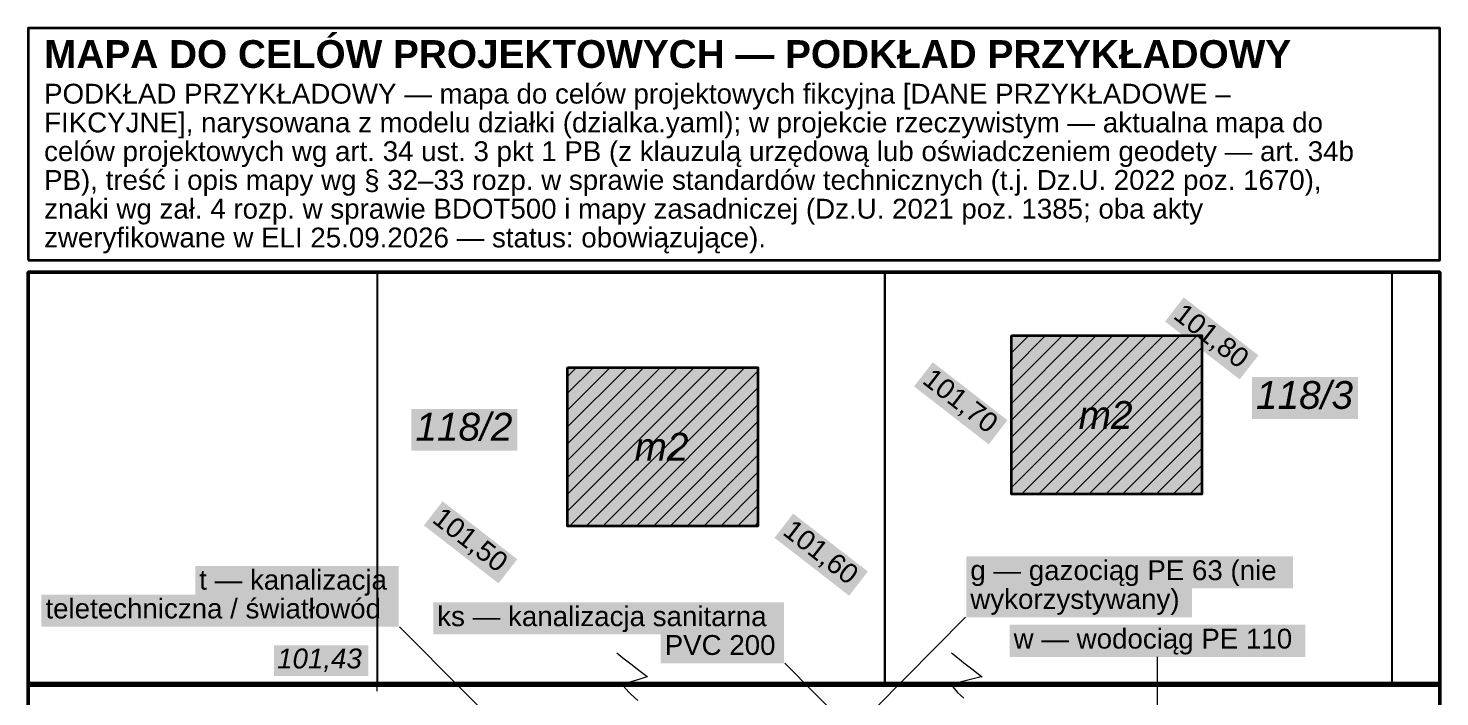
# Model space of a CAD drawing. Header units: metres. Extents: x -32 to 145, y -25 to 102.
# Drawn here: x -32 to 57, y 59.2 to 101.4 of the extents above; entities that cross this region are included whole.
import ezdxf

# ---------------------------------------------------------------- set-up
doc = ezdxf.new("R2010")
doc.units = ezdxf.units.M
for name, color, linetype, lineweight in [('A-MASKA', 7, 'Continuous', 18), ('Z-MAPA-RAMKA', 7, 'Continuous', 35), ('Z-SIECI-IST', 5, 'Continuous', 25), ('Z-TLO', 7, 'Continuous', 18)]:
    doc.layers.add(name, color=color, linetype=linetype, lineweight=lineweight)
for name, color, linetype, lineweight, true_color in [('Z-DROGA', 8, 'Continuous', 35, 0x404040), ('Z-MAPA', 8, 'Continuous', 18, 0x5a5a5a), ('Z-MAPA-OPISY', 8, 'Continuous', 25, 0x5a5a5a), ('Z-RZEDNE', 32, 'Continuous', 18, 0x6b4423)]:
    doc.layers.add(name, color=color, linetype=linetype, lineweight=lineweight, true_color=true_color)
doc.styles.add('PL_ARIAL', font='arial.ttf')
doc.styles.add('PL_ARIAL_B', font='arialbd.ttf')
doc.styles.add('PL_ARIAL_I', font='ariali.ttf')

msp = doc.modelspace()

# ---------------------------------------------------------------- hatches: boundary and pattern name
at = {"layer": 'A-MASKA', "true_color": 0xffffff}
for points in [[(39.679, 82.89), (44.386, 79.239), (45.566, 80.76), (40.859, 84.411)], [(23.853, 78.798), (28.56, 75.148), (29.74, 76.669), (25.033, 80.32)], [(45.162, 76.75), (51.838, 76.75), (51.838, 79.385), (45.162, 79.385)], [(33.933, 75.44), (38.067, 75.44), (38.067, 78.175), (33.933, 78.175)], [(-7.838, 74.75), (-1.162, 74.75), (-1.162, 77.385), (-7.838, 77.385)], [(5.933, 73.44), (10.067, 73.44), (10.067, 76.175), (5.933, 76.175)], [(-7.053, 70.036), (-2.346, 66.385), (-1.166, 67.906), (-5.873, 71.557)], [(15.052, 69.258), (19.759, 65.607), (20.939, 67.128), (16.232, 70.779)], [(27.15, 66.062), (47.748, 66.062), (47.748, 68.088), (27.15, 68.088)], [(-21.47, 65.462), (-8.65, 65.462), (-8.65, 67.487), (-21.47, 67.487)], [(27.15, 64.25), (41.38, 64.25), (41.38, 66.275), (27.15, 66.275)], [(-31.166, 63.65), (-8.65, 63.65), (-8.65, 65.675), (-31.166, 65.675)], [(-6.461, 63.163), (15.65, 63.163), (15.65, 65.188), (-6.461, 65.188)], [(7.878, 61.35), (15.65, 61.35), (15.65, 63.375), (7.878, 63.375)], [(29.878, 61.75), (48.522, 61.75), (48.522, 63.775), (29.878, 63.775)], [(-16.507, 60.55), (-10.55, 60.55), (-10.55, 62.475), (-16.507, 62.475)]]:
    msp.add_hatch(color=7, dxfattribs=at).paths.add_polyline_path(points)
at = {"layer": 'Z-TLO', "true_color": 0xffffff}
for points in [[(30, 82), (42, 82), (42, 72), (30, 72)], [(2, 80), (14, 80), (14, 70), (2, 70)]]:
    msp.add_hatch(color=7, dxfattribs=at).paths.add_polyline_path(points)

# ---------------------------------------------------------------- linework, layer by layer
at = {"layer": 'Z-DROGA', "linetype": 'Continuous', "lineweight": 70, "ltscale": 0.5, "true_color": 0x303030, "flags": 128}
msp.add_lwpolyline([(57, 60), (-32, 60)], dxfattribs=at)
at = {"layer": 'Z-MAPA', "linetype": 'Continuous', "lineweight": 25, "ltscale": 0.5, "flags": 128}
for points in [[(-10, 60), (22, 60), (22, 86)], [(-10, 86), (-10, 60)], [(22, 60), (54, 60), (54, 86)], [(22, 86), (22, 60)]]:
    msp.add_lwpolyline(points, dxfattribs=at)
at = {"layer": 'Z-MAPA', "lineweight": 13, "ltscale": 0.5, "true_color": 0x8a8a8a}
for points in [[(30, 72.426), (39.574, 82)], [(30, 73.487), (38.513, 82)], [(30, 74.548), (37.452, 82)], [(30, 75.608), (36.392, 82)], [(30, 76.669), (35.331, 82)], [(30, 77.73), (34.27, 82)], [(30, 78.79), (33.21, 82)], [(30, 79.851), (32.149, 82)], [(30, 80.912), (31.088, 82)], [(30, 81.972), (30.028, 82)], [(30.634, 72), (40.634, 82)], [(31.695, 72), (41.695, 82)], [(32.756, 72), (42, 81.244)], [(33.816, 72), (42, 80.184)], [(2, 70.943), (11.057, 80)], [(2, 72.004), (9.996, 80)], [(2, 73.064), (8.936, 80)], [(2, 74.125), (7.875, 80)], [(2, 75.186), (6.814, 80)], [(2, 76.246), (5.754, 80)], [(2, 77.307), (4.693, 80)], [(2, 78.368), (3.632, 80)], [(2, 79.428), (2.572, 80)], [(2.118, 70), (12.118, 80)], [(3.178, 70), (13.178, 80)], [(4.239, 70), (14, 79.761)], [(5.3, 70), (14, 78.7)], [(34.877, 72), (42, 79.123)], [(6.36, 70), (14, 77.64)], [(35.938, 72), (42, 78.062)], [(7.421, 70), (14, 76.579)], [(36.998, 72), (42, 77.002)], [(38.059, 72), (42, 75.941)], [(8.482, 70), (14, 75.518)], [(39.12, 72), (42, 74.88)], [(9.542, 70), (14, 74.458)], [(10.603, 70), (14, 73.397)], [(40.18, 72), (42, 73.82)], [(11.664, 70), (14, 72.336)], [(41.241, 72), (42, 72.759)], [(12.724, 70), (14, 71.276)], [(13.785, 70), (14, 70.215)]]:
    msp.add_lwpolyline(points, dxfattribs=at)
at = {"layer": 'Z-MAPA', "linetype": 'Continuous', "lineweight": 35, "ltscale": 0.5, "true_color": 0x3a3a3a, "flags": 128}
for points in [[(30, 82), (42, 82), (42, 72), (30, 72)], [(2, 80), (14, 80), (14, 70), (2, 70)]]:
    msp.add_lwpolyline(points, close=True, dxfattribs=at)
at = {"layer": 'Z-MAPA-RAMKA', "linetype": 'Continuous', "lineweight": 35, "ltscale": 0.5, "flags": 128}
msp.add_lwpolyline([(-32, 86.75), (57, 86.75), (57, 101.375), (-32, 101.375)], close=True, dxfattribs=at)
at = {"layer": 'Z-MAPA-RAMKA', "linetype": 'Continuous', "lineweight": 50, "ltscale": 0.5, "flags": 128}
msp.add_lwpolyline([(-32, -25), (57, -25), (57, 86), (-32, 86)], close=True, dxfattribs=at)
at = {"layer": 'Z-RZEDNE', "linetype": 'Continuous', "lineweight": 18, "ltscale": 0.5, "true_color": 0xa07850, "flags": 128}
for points in [[(5.103, 62), (5.5, 61.692), (5.748, 61.5), (6, 61.304), (6.392, 61), (6.5, 60.916), (7, 60.529), (7.037, 60.5), (7, 60.488), (6.5, 60.327), (6, 60.169), (5.5, 60.015), (5.452, 60), (5.5, 59.947), (5.883, 59.5), (6, 59.397), (6.435, 59)], [(26.205, 62), (26.5, 61.771), (26.849, 61.5), (27, 61.383), (27.494, 61), (27.5, 60.995), (28, 60.607), (28.138, 60.5), (28, 60.466), (27.5, 60.342), (27, 60.216), (26.5, 60.087), (26.168, 60), (26.5, 59.608), (26.594, 59.5), (27, 59.159)]]:
    msp.add_lwpolyline(points, dxfattribs=at)
at = {"layer": 'Z-RZEDNE', "lineweight": 18, "ltscale": 0.5, "true_color": 0x6b4423}
for points in [[(-10.4, 60), (-9.6, 60)], [(-10, 59.6), (-10, 60.4)]]:
    msp.add_lwpolyline(points, dxfattribs=at)
at = {"layer": 'Z-SIECI-IST', "lineweight": 18, "ltscale": 0.5, "true_color": 0xa89a00}
msp.add_lwpolyline([(21.4, 58.5), (27.1, 64.25)], dxfattribs=at)
at = {"layer": 'Z-SIECI-IST', "lineweight": 18, "ltscale": 0.5, "true_color": 0xe07800}
msp.add_lwpolyline([(3.6, 51.4), (-8.6, 63.65)], dxfattribs=at)
at = {"layer": 'Z-SIECI-IST', "lineweight": 18, "ltscale": 0.5, "true_color": 0x0050c8}
msp.add_lwpolyline([(39.2, 54), (39.2, 61.75)], dxfattribs=at)
at = {"layer": 'Z-SIECI-IST', "lineweight": 18, "ltscale": 0.5, "true_color": 0x7a4a1a}
msp.add_lwpolyline([(21.4, 55.6), (15.7, 61.35)], dxfattribs=at)

# ---------------------------------------------------------------- texts
at = {"layer": 'Z-MAPA-OPISY', "true_color": 0x5a5a5a, "style": 'PL_ARIAL_I'}
for s, p in [('118/3', (45.412, 77.385)), ('m2', (34.233, 76.125)), ('118/2', (-7.588, 75.385)), ('m2', (6.233, 74.125))]:
    msp.add_text(s, height=1.75, dxfattribs=at).set_placement(p)
at = {"layer": 'Z-MAPA-RAMKA'}
for s, height, style, p in [('MAPA DO CELÓW PROJEKTOWYCH — PODKŁAD PRZYKŁADOWY', 1.75, 'PL_ARIAL_B', (-31, 98.875)), ('PODKŁAD PRZYKŁADOWY — mapa do celów projektowych fikcyjna [DANE PRZYKŁADOWE –', 1.25, 'PL_ARIAL', (-31, 96.625)), ('FIKCYJNE], narysowana z modelu działki (dzialka.yaml); w projekcie rzeczywistym — aktualna mapa do', 1.25, 'PL_ARIAL', (-31, 94.812)), ('celów projektowych wg art. 34 ust. 3 pkt 1 PB (z klauzulą urzędową lub oświadczeniem geodety — art. 34b', 1.25, 'PL_ARIAL', (-31, 93)), ('PB), treść i opis mapy wg § 32–33 rozp. w sprawie standardów technicznych (t.j. Dz.U. 2022 poz. 1670),', 1.25, 'PL_ARIAL', (-31, 91.188)), ('znaki wg zał. 4 rozp. w sprawie BDOT500 i mapy zasadniczej (Dz.U. 2021 poz. 1385; oba akty', 1.25, 'PL_ARIAL', (-31, 89.375)), ('zweryfikowane w ELI 25.09.2026 — status: obowiązujące).', 1.25, 'PL_ARIAL', (-31, 87.562))]:
    msp.add_text(s, height=height, dxfattribs=dict(at, style=style)).set_placement(p)
at = {"layer": 'Z-RZEDNE', "style": 'PL_ARIAL'}
for s, p in [('101,80', (40.128, 83.143)), ('101,70', (24.302, 79.051)), ('101,50', (-6.604, 70.289)), ('101,60', (15.501, 69.51))]:
    msp.add_text(s, height=1.25, rotation=-37.7976, dxfattribs=at).set_placement(p)
at = {"layer": 'Z-RZEDNE', "true_color": 0x6b4423, "style": 'PL_ARIAL_I'}
msp.add_text('101,43', height=1.25, dxfattribs=at).set_placement((-16.307, 61.025))
at = {"layer": 'Z-SIECI-IST', "true_color": 0xa89a00, "style": 'PL_ARIAL'}
for s, p in [('g — gazociąg PE 63 (nie', (27.4, 66.588)), ('wykorzystywany)', (27.4, 64.775))]:
    msp.add_text(s, height=1.25, dxfattribs=at).set_placement(p)
at = {"layer": 'Z-SIECI-IST', "true_color": 0xe07800, "style": 'PL_ARIAL'}
for s, p in [('t — kanalizacja', (-21.22, 65.987)), ('teletechniczna / światłowód', (-30.916, 64.175))]:
    msp.add_text(s, height=1.25, dxfattribs=at).set_placement(p)
at = {"layer": 'Z-SIECI-IST', "true_color": 0x7a4a1a, "style": 'PL_ARIAL'}
for s, p in [('ks — kanalizacja sanitarna', (-6.211, 63.688)), ('PVC 200', (8.128, 61.875))]:
    msp.add_text(s, height=1.25, dxfattribs=at).set_placement(p)
at = {"layer": 'Z-SIECI-IST', "true_color": 0x0050c8, "style": 'PL_ARIAL'}
msp.add_text('w — wodociąg PE 110', height=1.25, dxfattribs=at).set_placement((30.128, 62.275))

doc.saveas('drawing.dxf')
